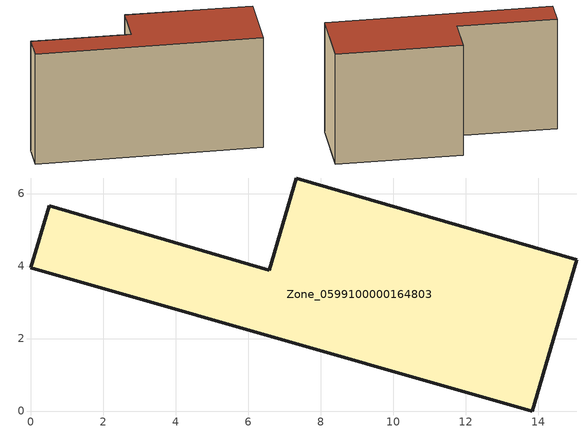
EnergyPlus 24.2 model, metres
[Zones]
Zone_0599100000164803
 floor ground (C_G): 13.84,0 0,3.96 0.5,5.67 6.57,3.89 7.32,6.43 15.06,4.17 z0
 wall outside (C_F): 6.57,3.89 0.5,5.67 0,3.96 13.84,0 15.06,4.17 7.32,6.43 6.57,3.89 z0:7.7
 roof outside (C_R): 15.06,4.17 7.32,6.43 6.57,3.89 0.5,5.67 0,3.96 13.84,0 z7.7
[BUILDING]
Pand.0599100000164803: North Axis=0; Terrain=City; Loads Convergence Tolerance Value=0.04; Temperature Convergence Tolerance Value=0.4; Solar Distribution=FullExterior; Maximum Number of Warmup Days=25; Minimum Number of Warmup Days=1
[Site:Location]
Rotterdam.The.Hague.AP_ZH_NLD Design_Conditions: Latitude=51.96; Longitude=4.45; Time Zone=1; Elevation=-4.5
[SITE:GROUNDTEMPERATURE:BUILDINGSURFACE]
18, 18, 18, 18, 18, 18, 18, 18, 18, 18, 18, 18
[MATERIAL] Thermal Absorptance=0.9; Solar Absorptance=0.7; Visible Absorptance=0.7
Name | Roughness | Thickness | Conductivity | Density | Specific Heat
G.TC.1946 | MediumSmooth | 0.15 | 1 | 540 | 1210
F.TC.1946 | Rough | 0.3 | 0.857143 | 1920 | 840
R.TC.1946 | MediumRough | 0.2 | 0.909091 | 1500 | 1000
[CONSTRUCTION]
C_G: G.TC.1946
C_F: F.TC.1946
C_R: R.TC.1946
[ZONE]
Zone_0599100000164803: Type=1; Multiplier=1; Ceiling Height=Autocalculate; Volume=Autocalculate; Floor Area=autocalculate; Part of Total Floor Area=Yes
[ZONEINFILTRATION:DESIGNFLOWRATE]
Infil_Zone_0599100000164803: Zone or ZoneList or Space or SpaceList=Zone_0599100000164803; Schedule=AlwaysOn; Design Flow Rate Calculation Method=Flow/Area; Flow Rate per Floor Area=0.003; Constant Term Coefficient=1; Temperature Term Coefficient=0; Velocity Term Coefficient=0; Velocity Squared Term Coefficient=0
[HVACTEMPLATE:ZONE:IDEALLOADSAIRSYSTEM]
Zone_0599100000164803: Maximum Heating Supply Air Temperature=50; Minimum Cooling Supply Air Temperature=13; Maximum Heating Supply Air Humidity Ratio=0.0156; Minimum Cooling Supply Air Humidity Ratio=0.0077; Heating Limit=NoLimit; Cooling Limit=NoLimit; Dehumidification Control Type=ConstantSensibleHeatRatio; Cooling Sensible Heat Ratio=0.7; Dehumidification Setpoint=60; Humidification Control Type=None; Humidification Setpoint=30; Outdoor Air Method=None; Outdoor Air Flow Rate per Person=0.00944; Outdoor Air Flow Rate per Zone Floor Area=0; Outdoor Air Flow Rate per Zone=0; Demand Controlled Ventilation Type=None; Outdoor Air Economizer Type=NoEconomizer; Heat Recovery Type=None; Sensible Heat Recovery Effectiveness=0.7; Latent Heat Recovery Effectiveness=0.65
[ZONECONTROL:THERMOSTAT]
ThermostatControl_Zone_0599100000164803: Zone or ZoneList=Zone_0599100000164803; Control Type Schedule=DualSetpointControlType; Control 1=Thermostat_Zone_0599100000164803; Temperature Difference Between Cutout And Setpoint=0
[THERMOSTATSETPOINT:DUALSETPOINT]
Thermostat_Zone_0599100000164803: Heating Setpoint Temperature Schedule=HeatingSetpoint_Zone_0599100000164803; Cooling Setpoint Temperature Schedule=CoolingSetpoint_Zone_0599100000164803
[SCHEDULE:COMPACT]
HeatingSetpoint_Zone_0599100000164803: Through: 12/31, For: AllDays, Until: 24:00, 21
CoolingSetpoint_Zone_0599100000164803: Through: 12/31, For: AllDays, Until: 24:00, 24
DualSetpointControlType: Through: 12/31, For: AllDays, Until: 24:00, 4
AlwaysOn: Through: 12/31, For: AllDays, Until: 24:00, 1
